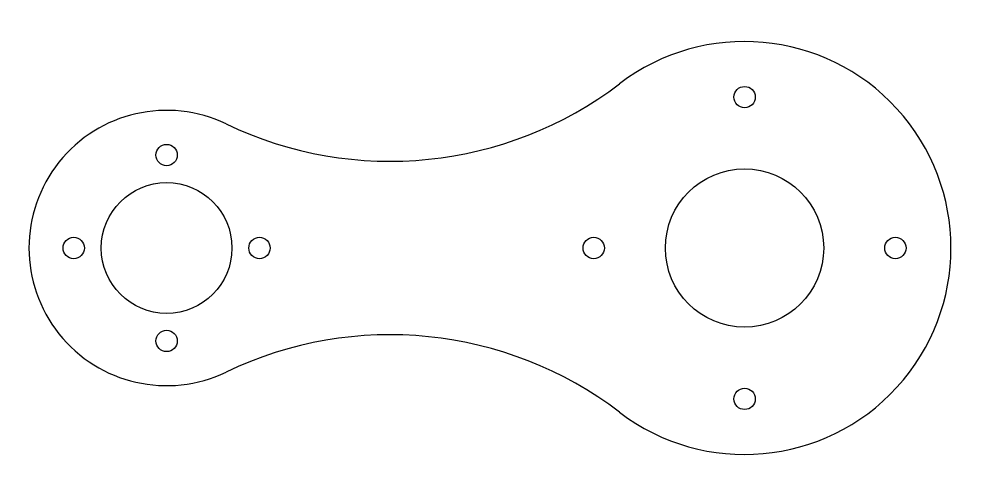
# Model space of a CAD drawing. Extents: x -21 to 117, y -33 to 33.
import ezdxf

# ---------------------------------------------------------------- set-up
doc = ezdxf.new("R2010")
doc.units = 0
doc.layers.get('0').update_dxf_attribs({"linetype": 'continuous'})

# ---------------------------------------------------------------- blocks, each defined once
blk = doc.blocks.new('PAD')
at = {"color": 0}
for centre, radius in [((84, 21.92), 1.55), ((0, 13.5), 1.55), ((84, 0), 11.5), ((0, 0), 9.5), ((-13.5, 0), 1.55), ((13.5, 0), 1.55), ((62.08, 0), 1.55), ((105.92, 0), 1.55), ((0, -13.5), 1.55), ((84, -21.92), 1.55)]:
    blk.add_circle(centre, radius, dxfattribs=at)
for centre, radius, start, end in [((84, 0), 30, -127.3125, 127.3125), ((32.48, 67.6), 55, -115.6591, -52.6875), ((0, 0), 20, 64.3409, -64.3409), ((32.48, -67.6), 55, 52.6875, 115.6591)]:
    blk.add_arc(centre, radius, start, end, dxfattribs=at)

msp = doc.modelspace()

# ---------------------------------------------------------------- block references
at = {"color": 0}
msp.add_blockref('PAD', (0, 0), dxfattribs=at)

doc.saveas('drawing.dxf')
